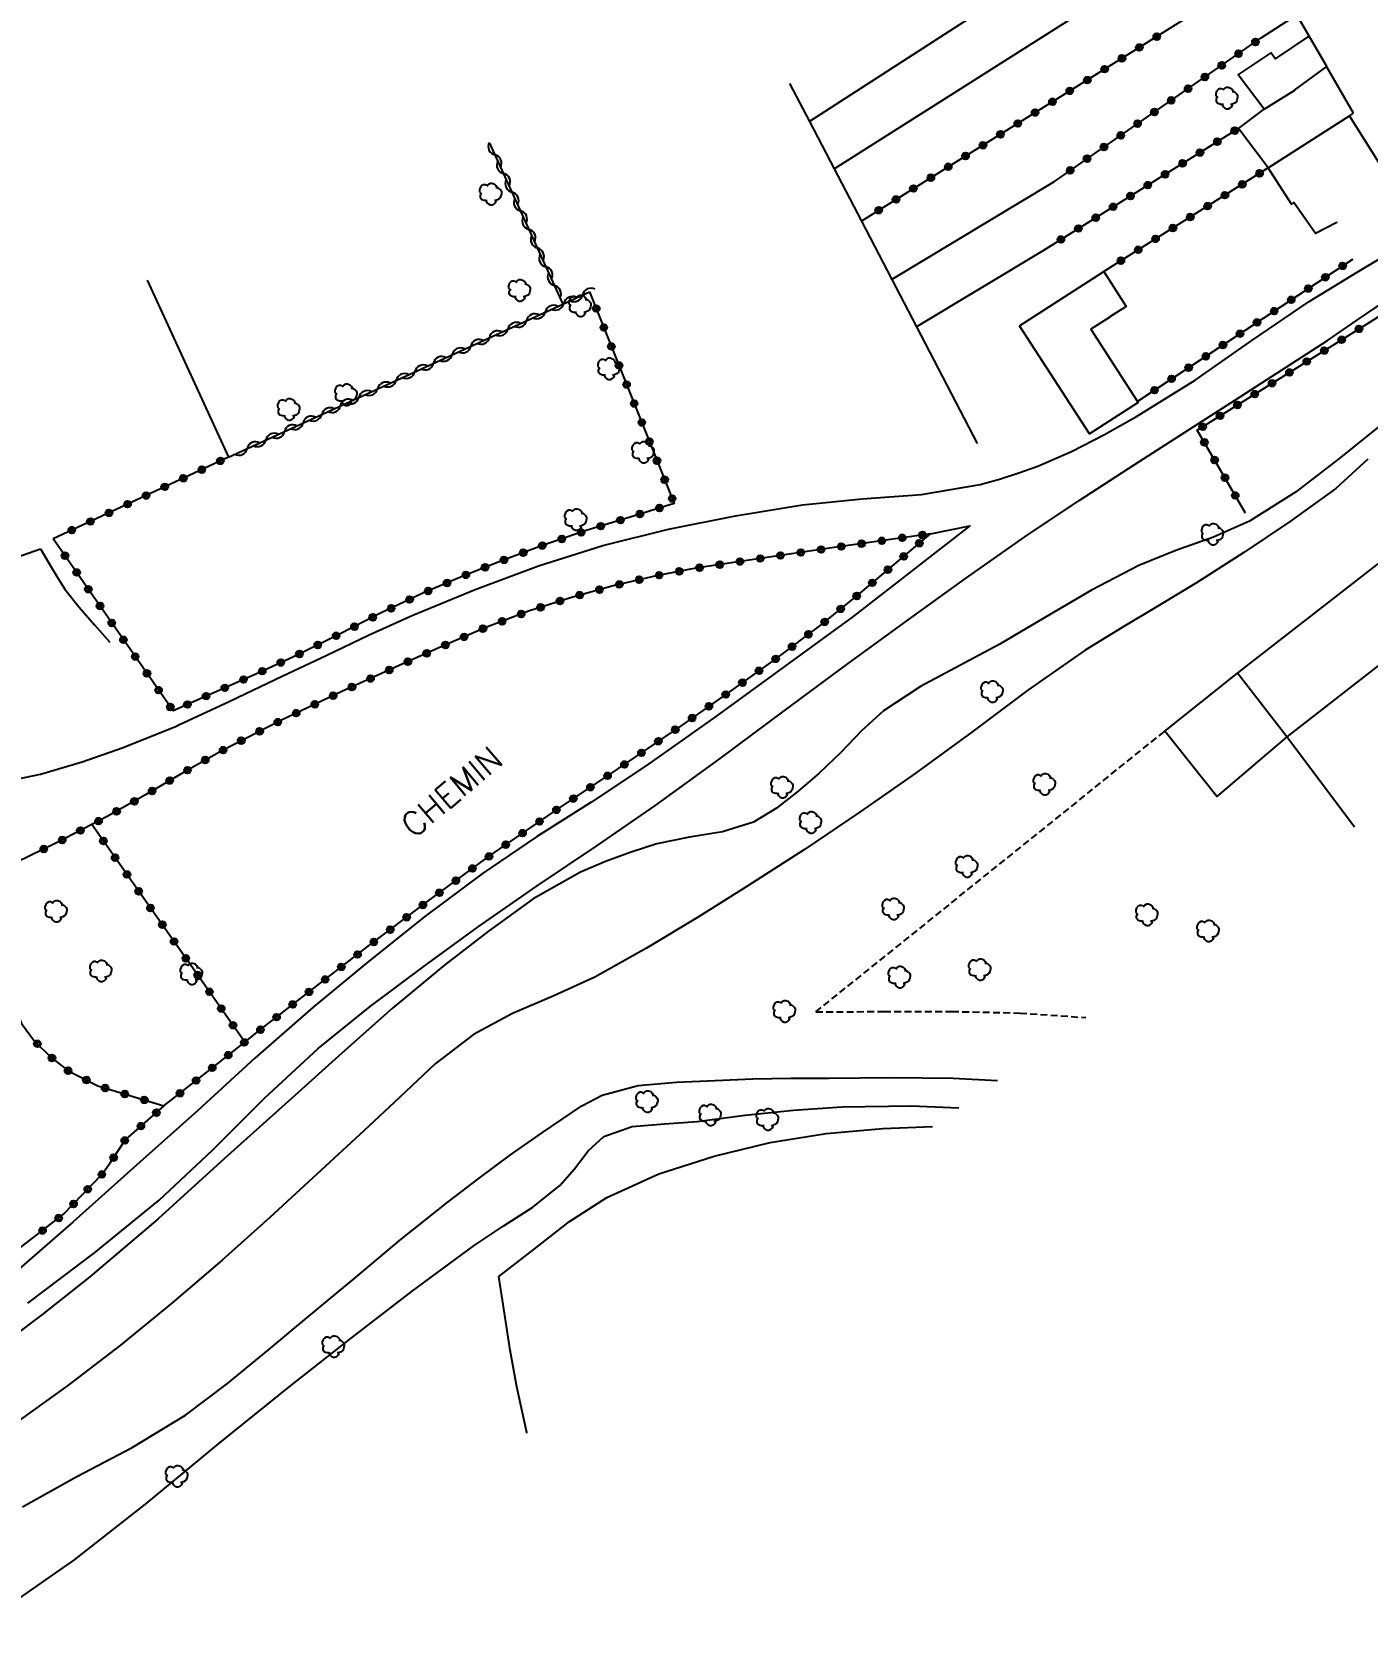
# Model space of a CAD drawing. Header units: millimetres. Extents: x 139000 to 140000, y 123999 to 125000.
# Drawn here: x 139197.5 to 139295.2, y 124747.8 to 124864.2 of the extents above; entities that cross this region are included whole.
import ezdxf

# ---------------------------------------------------------------- set-up
doc = ezdxf.new("R2010")
doc.units = ezdxf.units.MM
doc.linetypes.add('DASHED', pattern=[0.75, 0.5, -0.25])
doc.layers.get('0').update_dxf_attribs({"linetype": 'CONTINUOUS'})
for name, color, linetype in [('W0017', 7, 'CONTINUOUS'), ('W0071', 7, 'CONTINUOUS'), ('W0101', 7, 'CONTINUOUS'), ('W0104', 1, 'CONTINUOUS'), ('W0112', 1, 'DASHED'), ('W0211', 2, 'CONTINUOUS'), ('W0214', 2, 'CONTINUOUS'), ('W0300', 7, 'CONTINUOUS'), ('W0310', 3, 'CONTINUOUS'), ('W0323', 7, 'CONTINUOUS'), ('W0330', 7, 'CONTINUOUS'), ('W0989', 7, 'CONTINUOUS')]:
    doc.layers.add(name, color=color, linetype=linetype)
doc.styles.get("Standard").update_dxf_attribs({"font": 'romans.shx', "width": 0.85})

# ---------------------------------------------------------------- blocks, each defined once
blk = doc.blocks.new('T300')
for p, q in [((-0.8, 0.51), (-0.86, 0.34)), ((-0.86, 0.34), (-0.86, 0.17)), ((-0.86, 0.17), (-0.74, 0.06)), ((-0.69, 0.63), (-0.8, 0.51)), ((-0.8, -0.06), (-0.74, 0.06)), ((-0.74, 0.06), (-0.69, 0.11)), ((-0.57, 0.69), (-0.69, 0.63)), ((-0.46, 0.69), (-0.57, 0.69)), ((-0.29, 0.63), (-0.46, 0.69)), ((-0.29, 0.63), (-0.17, 0.74)), ((-0.23, 0.57), (-0.29, 0.63)), ((-0.17, 0.74), (-0.06, 0.8)), ((-0.06, 0.8), (0.06, 0.8)), ((0.06, 0.8), (0.23, 0.74)), ((0.23, 0.74), (0.34, 0.63)), ((0.34, 0.63), (0.4, 0.51)), ((0.46, 0.46), (0.34, 0.46)), ((0.4, 0.51), (0.4, 0.46)), ((0.57, 0.4), (0.46, 0.46)), ((0.57, 0.4), (0.69, 0.29)), ((0.69, 0.29), (0.74, 0.17)), ((0.74, 0.06), (0.69, -0.17)), ((0.74, 0.17), (0.74, 0.06)), ((-0.8, -0.17), (-0.8, -0.06)), ((-0.8, -0.23), (-0.8, -0.17)), ((-0.74, -0.34), (-0.8, -0.23)), ((-0.69, -0.4), (-0.74, -0.34)), ((-0.51, -0.46), (-0.69, -0.4)), ((-0.4, -0.46), (-0.51, -0.46)), ((-0.4, -0.46), (-0.34, -0.46)), ((-0.34, -0.46), (-0.34, -0.4)), ((-0.34, -0.51), (-0.34, -0.46)), ((-0.29, -0.63), (-0.34, -0.51)), ((-0.17, -0.74), (-0.29, -0.63)), ((-0.06, -0.8), (-0.17, -0.74)), ((0.06, -0.8), (-0.06, -0.8)), ((0.17, -0.74), (0.06, -0.8)), ((0.23, -0.69), (0.17, -0.74)), ((0.29, -0.46), (0.23, -0.46)), ((0.29, -0.63), (0.23, -0.69)), ((0.46, -0.4), (0.29, -0.46)), ((0.34, -0.51), (0.29, -0.63)), ((0.34, -0.51), (0.34, -0.46)), ((0.57, -0.34), (0.46, -0.4)), ((0.63, -0.29), (0.57, -0.34)), ((0.69, -0.17), (0.63, -0.29))]:
    blk.add_line(p, q)
blk = doc.blocks.new('t323o')
at = {"color": 0, "linetype": 'Continuous'}
for radius in [0.25, 0.15]:
    blk.add_circle((0, 0), radius, dxfattribs=at)
blk = doc.blocks.new('t310o')
at = {"color": 0, "linetype": 'Continuous'}
for centre, start, end in [((-0.5, 0.38), 216.8699, 323.1304), ((0.5, -0.37), 36.8699, 143.1303)]:
    blk.add_arc(centre, 0.625, start, end, dxfattribs=at)

msp = doc.modelspace()

# ---------------------------------------------------------------- linework, layer by layer
at = {"layer": 'W0017'}
msp.add_lwpolyline([(139182.68, 124813.34), (139183.37, 124812.51), (139184.06, 124811.68), (139184.82, 124810.94), (139186.21, 124810.02), (139187.77, 124809.34), (139189.38, 124808.89), (139191.23, 124808.75), (139193.14, 124808.92), (139195.02, 124809.19), (139198.11, 124809.81), (139201.15, 124810.72), (139204.14, 124811.76), (139208.1, 124813.35), (139208.23, 124813.42)], dxfattribs=at)
at = {"layer": 'W0071'}
for points in [[(139208.23, 124813.42), (139211.97, 124815.17), (139215.83, 124817.01), (139219, 124818.51), (139222.16, 124820.01), (139225.35, 124821.45), (139229.92, 124823.33), (139234.56, 124825.07), (139239.26, 124826.57), (139244.08, 124827.77), (139248.98, 124828.74), (139253.89, 124829.54), (139258.24, 124829.98), (139262.6, 124830.3), (139266.88, 124831.03), (139268.3, 124831.43), (139269.72, 124831.88), (139271.11, 124832.38), (139273.58, 124833.45), (139275.98, 124834.69), (139278.34, 124836), (139282.63, 124838.67), (139286.78, 124841.58), (139290.97, 124844.43), (139294.48, 124846.57), (139298.01, 124848.68)], [(139197.18, 124771.07), (139202.05, 124774.76), (139206.78, 124778.62), (139210.7, 124782.29), (139214.49, 124786.09), (139218.42, 124789.73), (139222.24, 124792.8), (139226.18, 124795.75), (139230.15, 124798.63), (139234.46, 124801.63), (139238.82, 124804.56), (139243.14, 124807.54), (139247.85, 124810.97), (139252.53, 124814.46), (139257.22, 124817.93), (139261.51, 124821.05), (139265.81, 124824.15), (139270.16, 124827.19), (139274.14, 124829.86), (139278.17, 124832.47), (139282.2, 124835.07), (139285.57, 124837.24), (139288.95, 124839.4), (139292.32, 124841.57), (139294.45, 124843.03), (139296.57, 124844.49)], [(139263.26, 124827.43), (139266.12, 124828), (139257.59, 124821.37), (139252.57, 124817.7), (139247.54, 124814.03), (139242.46, 124810.44), (139238.46, 124807.8), (139234.42, 124805.22), (139230.46, 124802.53), (139226.24, 124799.38), (139222.12, 124796.1), (139218.06, 124792.74), (139213.8, 124789.01), (139209.61, 124785.19), (139205.38, 124781.41), (139200.49, 124777.04), (139195.55, 124772.73)]]:
    msp.add_lwpolyline(points, dxfattribs=at)
at = {"layer": 'W0101'}
for points in [[(139292.26, 124861.64), (139290.97, 124863.87), (139290.07, 124865.42)], [(139294.23, 124858.22), (139292.32, 124861.52), (139292.26, 124861.64)], [(139297.15, 124852.91), (139297.15, 124852.91), (139293.92, 124858.02), (139294.23, 124858.22)]]:
    msp.add_lwpolyline(points, dxfattribs=at)
at = {"layer": 'W0104'}
for points in [[(139287.98, 124854.22), (139285.8, 124857.11), (139287.67, 124858.53), (139285.78, 124861.03), (139288.18, 124862.64), (139288.51, 124862.21), (139290.97, 124863.87)], [(139287.67, 124858.53), (139289.92, 124859.92), (139289.9, 124859.91), (139292.26, 124861.64)], [(139292.99, 124850.21), (139292.99, 124850.21), (139291.44, 124849.41), (139289.86, 124851.69), (139289.68, 124851.57), (139287.98, 124854.22), (139293.92, 124858.02)], [(139305.41, 124825.34), (139301.63, 124822.12), (139299.05, 124820.11), (139296.93, 124818.45), (139289.35, 124812.56), (139285.73, 124817.22), (139295.48, 124824.81), (139301.85, 124829.76)], [(139289.35, 124812.56), (139284.22, 124808.17), (139280.4, 124812.96), (139285.73, 124817.22)], [(139294.29, 124805.94), (139289.35, 124812.56)]]:
    msp.add_lwpolyline(points, dxfattribs=at)
msp.add_lwpolyline([(139269.78, 124842.64), (139275.93, 124846.62), (139277.57, 124844.07), (139276.38, 124843.3), (139276.37, 124843.29), (139274.98, 124842.4), (139278.4, 124837.11), (139278.45, 124837.03), (139274.9, 124834.73)], close=True, dxfattribs=at)
at = {"layer": 'W0112'}
for points in [[(139254.87, 124792.41), (139280.4, 124812.96)], [(139254.87, 124792.41), (139259.85, 124792.43), (139264.83, 124792.44), (139269.81, 124792.32), (139274.63, 124791.99)]]:
    msp.add_lwpolyline(points, dxfattribs=at)
at = {"layer": 'W0211'}
for points in [[(139296.27, 124835.42), (139293.15, 124832.9), (139289.97, 124830.46), (139286.6, 124828.35), (139283.96, 124827.18), (139281.21, 124826.19), (139278.51, 124825.1), (139275.04, 124823.29), (139271.66, 124821.31), (139268.28, 124819.31), (139265.39, 124817.78), (139262.51, 124816.24), (139259.82, 124814.45), (139258.21, 124812.99), (139256.69, 124811.41), (139255.11, 124809.9), (139253.57, 124808.58), (139251.98, 124807.32), (139250.29, 124806.29), (139248.02, 124805.59), (139245.6, 124805.21), (139243.22, 124804.72), (139241.33, 124804.11), (139239.46, 124803.43), (139237.64, 124802.65), (139234.17, 124800.68), (139230.9, 124798.31), (139227.71, 124795.84), (139223.88, 124792.69), (139220.17, 124789.38), (139216.47, 124786.07), (139211.58, 124781.66), (139206.71, 124777.24), (139201.7, 124772.99), (139198.19, 124770.22), (139194.61, 124767.53)], [(139194.13, 124747.78), (139200.59, 124752.27), (139205.91, 124756.46), (139211.14, 124760.77), (139216.4, 124765.03), (139220.84, 124768.5), (139225.31, 124771.94), (139229.84, 124775.29), (139231.98, 124776.71), (139234.13, 124778.11), (139236.12, 124779.69), (139237.18, 124780.92), (139238.19, 124782.22), (139239.33, 124783.27), (139241.41, 124784), (139243.78, 124784.2), (139246.16, 124784.37), (139249.69, 124784.83), (139253.23, 124785.21), (139256.78, 124785.46), (139261.86, 124785.52), (139265.32, 124785.38)]]:
    msp.add_lwpolyline(points, dxfattribs=at)
at = {"layer": 'W0214'}
for points in [[(139295.28, 124832.88), (139292.92, 124830.74), (139289.6, 124828.34), (139286.18, 124826.05), (139282.72, 124823.84), (139280.01, 124822.19), (139277.28, 124820.57), (139274.58, 124818.91), (139270.38, 124815.97), (139266.28, 124812.89), (139262.14, 124809.86), (139258.1, 124807.06), (139254.02, 124804.31), (139249.89, 124801.64), (139246.2, 124799.32), (139242.47, 124797.07), (139238.67, 124794.96), (139235.69, 124793.58), (139232.66, 124792.29), (139229.79, 124790.74), (139226.99, 124788.59), (139224.37, 124786.14), (139221.77, 124783.69), (139218.32, 124780.53), (139214.89, 124777.35), (139211.4, 124774.23), (139207.71, 124771.08), (139203.95, 124768), (139200.1, 124765.04), (139196.63, 124762.55)], [(139196.77, 124756.15), (139200.76, 124758.38), (139204.81, 124760.51), (139208.71, 124762.86), (139211.8, 124765.18), (139214.78, 124767.65), (139217.75, 124770.13), (139221.14, 124772.93), (139224.51, 124775.75), (139227.94, 124778.5), (139230.21, 124780.23), (139232.51, 124781.94), (139234.86, 124783.57), (139236.28, 124784.56), (139237.72, 124785.52), (139239.22, 124786.31), (139241.86, 124787.01), (139244.67, 124787.25), (139247.48, 124787.38), (139250.25, 124787.51), (139253.04, 124787.54), (139255.82, 124787.54), (139260.36, 124787.59), (139264.91, 124787.56), (139268.15, 124787.39)]]:
    msp.add_lwpolyline(points, dxfattribs=at)
at = {"layer": 'W0300'}
for points in [[(139252.93, 124860.41), (139254.39, 124857.62), (139256.19, 124854.15), (139258.19, 124850.32), (139260.42, 124846.05), (139262.22, 124842.59), (139266.68, 124834.03)], [(139177.98, 124817.81), (139179.11, 124818.4), (139182.83, 124820.35), (139186.63, 124822.14), (139190.41, 124823.63), (139194.26, 124824.97), (139198.11, 124826.31)], [(139198.11, 124826.31), (139198.69, 124825.32), (139199.27, 124824.33), (139199.89, 124823.37), (139200.93, 124822.04), (139202.05, 124820.76), (139203.17, 124819.48)]]:
    msp.add_lwpolyline(points, dxfattribs=at)
at = {"layer": 'W0310'}
for points in [[(139230.98, 124856.03), (139236.33, 124844.25)], [(139211.87, 124833.04), (139236.33, 124844.25), (139238.29, 124845.15)]]:
    msp.add_lwpolyline(points, dxfattribs=at)
at = {"layer": 'W0323'}
for points in [[(139281.97, 124865.18), (139258.19, 124850.32)], [(139287.46, 124863.74), (139290.07, 124865.42)], [(139272.25, 124853.18), (139287.46, 124863.74)], [(139285.8, 124857.11), (139271.53, 124848.18)], [(139287.98, 124854.22), (139275.93, 124846.62)], [(139294.15, 124847.52), (139294.15, 124847.52), (139278.4, 124837.11)], [(139238.29, 124845.15), (139244.48, 124829.65), (139241.27, 124828.65), (139238.05, 124827.65), (139234.86, 124826.57), (139231.91, 124825.47), (139228.98, 124824.3), (139226.09, 124823.07), (139223, 124821.6), (139219.95, 124820.05), (139216.88, 124818.53), (139213.86, 124817.15), (139210.83, 124815.8), (139207.8, 124814.45), (139199.03, 124827.05)], [(139286.32, 124828.93), (139282.78, 124835.01), (139298.02, 124844.56), (139316.58, 124841.44)], [(139211.87, 124833.04), (139199.03, 124827.05)], [(139263.26, 124827.43), (139259.48, 124826.88), (139255.7, 124826.34), (139251.93, 124825.78), (139249, 124825.35), (139246.08, 124824.9), (139243.17, 124824.35), (139240.02, 124823.61), (139236.9, 124822.74), (139233.82, 124821.75), (139230.71, 124820.57), (139227.66, 124819.25), (139224.62, 124817.89), (139220.16, 124815.87), (139215.73, 124813.77), (139211.38, 124811.53), (139208.57, 124809.95), (139205.79, 124808.3), (139202.99, 124806.71), (139201.86, 124806.12), (139199.22, 124804.76), (139195.41, 124802.91), (139194.4, 124802.41), (139191.6, 124801.05)], [(139207.14, 124785.52), (139210.61, 124788.26), (139213.06, 124790.2), (139214.08, 124791.01), (139217.57, 124793.73), (139221.99, 124797.14), (139226.45, 124800.51), (139230.95, 124803.81), (139235.63, 124807.04), (139240.35, 124810.19), (139245.04, 124813.39), (139248.48, 124815.8), (139251.9, 124818.24), (139255.25, 124820.76), (139257.95, 124822.94), (139260.6, 124825.18), (139263.26, 124827.43)], [(139213.06, 124790.2), (139201.86, 124806.12)], [(139194.4, 124802.41), (139194.64, 124800.59), (139194.87, 124798.77), (139195.18, 124796.97), (139195.54, 124795.1), (139195.98, 124793.25), (139196.71, 124791.56), (139197.67, 124790.27), (139198.85, 124789.1), (139200.12, 124788.1), (139202.3, 124786.99), (139204.72, 124786.26), (139207.14, 124785.52)], [(139207.14, 124785.52), (139204.32, 124783.06)], [(139196.54, 124775.07), (139199.79, 124777.58), (139202.6, 124780.5), (139203.19, 124781.34), (139203.75, 124782.2), (139204.32, 124783.06)]]:
    msp.add_lwpolyline(points, dxfattribs=at)
at = {"layer": 'W0330'}
for points in [[(139268.77, 124866.92), (139254.39, 124857.62)], [(139256.19, 124854.15), (139276.97, 124867.34)], [(139272.25, 124853.18), (139260.42, 124846.05)], [(139271.53, 124848.18), (139262.22, 124842.59)], [(139205.91, 124846), (139211.87, 124833.04)], [(139231.65, 124773.02), (139234.24, 124775.04), (139236.83, 124777.05), (139239.55, 124778.81), (139243.37, 124780.54), (139247.41, 124781.84), (139251.52, 124782.83), (139255.61, 124783.5), (139259.77, 124783.87), (139263.4, 124784.02)], [(139233.7, 124761.54), (139233.69, 124761.59), (139232.98, 124764.95), (139232.48, 124767.63), (139232.07, 124770.33), (139231.65, 124773.02)]]:
    msp.add_lwpolyline(points, dxfattribs=at)

# ---------------------------------------------------------------- block references
at = {"layer": 'W0300'}
for p in [(139284.99, 124859.33), (139231.1, 124852.29), (139233.21, 124845.24), (139237.64, 124844.1), (139239.75, 124839.5), (139220.51, 124837.6), (139216.32, 124836.52), (139242.26, 124833.39), (139237.33, 124828.45), (139283.94, 124827.38), (139267.8, 124815.86), (139252.43, 124808.85), (139271.63, 124809.07), (139254.52, 124806.28), (139265.95, 124803.06), (139199.28, 124799.77), (139260.57, 124799.94), (139279.14, 124799.51), (139283.62, 124798.33), (139202.56, 124795.4), (139209.19, 124795.18), (139261.02, 124794.95), (139266.9, 124795.5), (139252.6, 124792.44), (139242.54, 124785.83), (139247.17, 124784.85), (139251.36, 124784.53), (139219.59, 124767.89), (139208.12, 124758.39)]:
    msp.add_blockref('T300', p, dxfattribs=at)
at = {"layer": 'W0310'}
for p, rotation in [((139231.36, 124855.17), 294.436383792637), ((139231.99, 124853.81), 294.436383792637), ((139232.61, 124852.44), 294.436383792637), ((139233.23, 124851.08), 294.436383792637), ((139233.85, 124849.71), 294.436383792637), ((139234.47, 124848.35), 294.436383792637), ((139235.09, 124846.98), 294.436383792637), ((139235.71, 124845.61), 294.436383792637), ((139237.78, 124844.91), 24.62859487934737), ((139235.05, 124843.66), 24.62106445650425), ((139236.41, 124844.29), 24.62859487934737), ((139232.32, 124842.41), 24.62106445650425), ((139233.69, 124843.04), 24.62106445650425), ((139229.6, 124841.16), 24.62106445650425), ((139230.96, 124841.79), 24.62106445650425), ((139228.23, 124840.54), 24.62106445650425), ((139225.5, 124839.29), 24.62106445650425), ((139226.87, 124839.91), 24.62106445650425), ((139222.78, 124838.04), 24.62106445650425), ((139224.14, 124838.66), 24.62106445650425), ((139220.05, 124836.79), 24.62106445650425), ((139221.41, 124837.41), 24.62106445650425), ((139217.32, 124835.54), 24.62106445650425), ((139218.69, 124836.16), 24.62106445650425), ((139214.6, 124834.29), 24.62106445650425), ((139215.96, 124834.91), 24.62106445650425), ((139213.23, 124833.66), 24.62106445650425)]:
    msp.add_blockref('t310o', p, dxfattribs=dict(at, rotation=rotation))
at = {"layer": 'W0323'}
for p, rotation in [((139279.82, 124863.83), 211.9904401555403), ((139278.54, 124863.04), 211.9904401555403), ((139285.8, 124862.59), 34.75523803259397), ((139287.04, 124863.44), 34.75523803259397), ((139276, 124861.45), 211.9904401555403), ((139277.27, 124862.24), 211.9904401555403), ((139284.57, 124861.73), 34.75523803259397), ((139274.73, 124860.65), 211.9904401555403), ((139283.34, 124860.88), 34.75523803259397), ((139272.18, 124859.06), 211.9904401555403), ((139273.45, 124859.86), 211.9904401555403), ((139280.87, 124859.17), 34.75523803259397), ((139282.11, 124860.02), 34.75523803259397), ((139270.91, 124858.27), 211.9904401555403), ((139279.64, 124858.31), 34.75523803259397), ((139268.37, 124856.68), 211.9904401555403), ((139269.64, 124857.47), 211.9904401555403), ((139277.18, 124856.6), 34.75523803259397), ((139278.41, 124857.46), 34.75523803259397), ((139285.52, 124856.94), 212.0335334143382), ((139267.09, 124855.88), 211.9904401555403), ((139275.95, 124855.75), 34.75523803259397), ((139284.25, 124856.14), 212.0335334143382), ((139264.55, 124854.3), 211.9904401555403), ((139265.82, 124855.09), 211.9904401555403), ((139274.71, 124854.89), 34.75523803259397), ((139281.71, 124854.55), 212.0335334143382), ((139282.98, 124855.34), 212.0335334143382), ((139263.28, 124853.5), 211.9904401555403), ((139273.48, 124854.04), 34.75523803259397), ((139280.43, 124853.75), 212.0335334143382), ((139287.34, 124853.82), 212.2409513598217), ((139260.73, 124851.91), 211.9904401555403), ((139262, 124852.71), 211.9904401555403), ((139277.89, 124852.16), 212.0335334143382), ((139279.16, 124852.96), 212.0335334143382), ((139284.81, 124852.22), 212.2409513598217), ((139286.08, 124853.02), 212.2409513598217), ((139259.46, 124851.12), 211.9904401555403), ((139276.62, 124851.37), 212.0335334143382), ((139283.54, 124851.42), 212.2409513598217), ((139274.08, 124849.78), 212.0335334143382), ((139275.35, 124850.57), 212.0335334143382), ((139281, 124849.82), 212.2409513598217), ((139282.27, 124850.62), 212.2409513598217), ((139272.8, 124848.98), 212.0335334143382), ((139279.73, 124849.02), 212.2409513598217), ((139277.19, 124847.42), 212.2409513598217), ((139278.46, 124848.22), 212.2409513598217), ((139292.16, 124846.21), 213.4635984314529), ((139293.42, 124847.04), 213.4635984314529), ((139290.91, 124845.38), 213.4635984314529), ((139238.78, 124843.92), 291.7784664482424), ((139289.66, 124844.56), 213.4635984314529), ((139287.16, 124842.9), 213.4635984314529), ((139288.41, 124843.73), 213.4635984314529), ((139239.34, 124842.53), 291.7784664482424), ((139285.91, 124842.07), 213.4635984314529), ((139293.35, 124841.63), 32.07526019201099), ((139294.62, 124842.43), 32.07526019201099), ((139239.89, 124841.14), 291.7784664482424), ((139283.41, 124840.42), 213.4635984314529), ((139284.66, 124841.25), 213.4635984314529), ((139292.08, 124840.84), 32.07526019201099), ((139240.45, 124839.75), 291.7784664482424), ((139282.15, 124839.59), 213.4635984314529), ((139289.53, 124839.24), 32.07526019201099), ((139290.8, 124840.04), 32.07526019201099), ((139241, 124838.35), 291.7784664482424), ((139279.65, 124837.94), 213.4635984314529), ((139280.9, 124838.77), 213.4635984314529), ((139288.26, 124838.45), 32.07526019201099), ((139241.56, 124836.96), 291.7784664482424), ((139285.72, 124836.85), 32.07526019201099), ((139286.99, 124837.65), 32.07526019201099), ((139284.45, 124836.06), 32.07526019201099), ((139242.12, 124835.57), 291.7784664482424), ((139283.18, 124835.26), 32.07526019201099), ((139242.67, 124834.17), 291.7784664482424), ((139283.3, 124834.12), 120.2018708885165), ((139209.91, 124832.12), 205.0107836488413), ((139211.27, 124832.76), 205.0107836488413), ((139243.23, 124832.78), 291.7784664482424), ((139284.05, 124832.82), 120.2018708885165), ((139208.55, 124831.49), 205.0107836488413), ((139243.79, 124831.39), 291.7784664482424), ((139284.81, 124831.53), 120.2018708885165), ((139205.83, 124830.22), 205.0107836488413), ((139207.19, 124830.86), 205.0107836488413), ((139244.34, 124830), 291.7784664482424), ((139285.56, 124830.23), 120.2018708885165), ((139203.11, 124828.95), 205.0107836488413), ((139204.47, 124829.59), 205.0107836488413), ((139241.98, 124828.87), 197.2728346956168), ((139243.41, 124829.31), 197.2728346956168), ((139200.39, 124827.69), 205.0107836488413), ((139201.75, 124828.32), 205.0107836488413), ((139237.68, 124827.52), 198.6610302067606), ((139239.11, 124827.98), 197.2565881067881), ((139240.55, 124828.42), 197.2565881067881), ((139234.84, 124826.56), 200.4197942264188), ((139236.26, 124827.04), 198.6610302067606), ((139256.72, 124826.49), 188.1683363528072), ((139258.21, 124826.7), 188.1683363528072), ((139259.69, 124826.91), 188.168336352745), ((139261.18, 124827.13), 188.168336352745), ((139262.43, 124826.73), 40.17727354078135), ((139262.66, 124827.34), 188.168336352745), ((139199.89, 124825.82), 124.8287517005899), ((139232.03, 124825.51), 200.4197942264188), ((139233.44, 124826.04), 200.4197942264188), ((139249.3, 124825.39), 188.3901005243301), ((139250.79, 124825.61), 188.3901005243301), ((139252.27, 124825.83), 188.5188808305884), ((139253.75, 124826.05), 188.5188808305884), ((139255.24, 124826.27), 188.5188808305884), ((139261.29, 124825.76), 40.17727354078135), ((139200.75, 124824.59), 124.8287517005899), ((139229.24, 124824.41), 201.730523970042), ((139230.64, 124824.96), 201.730523970042), ((139241.93, 124824.06), 193.2851056957916), ((139243.39, 124824.39), 190.6672975307256), ((139244.86, 124824.67), 190.6672975307256), ((139246.34, 124824.94), 188.6637710383696), ((139247.82, 124825.16), 188.6637710383696), ((139260.14, 124824.79), 40.18987401442481), ((139201.6, 124823.36), 124.8287517005899), ((139226.48, 124823.23), 203.1460387418582), ((139227.86, 124823.82), 203.1460387418582), ((139237.57, 124822.93), 195.4597677648647), ((139239.02, 124823.33), 195.4597677648647), ((139240.47, 124823.71), 193.2851056957916), ((139257.85, 124822.86), 38.97938915377956), ((139258.99, 124823.83), 40.18987401442481), ((139202.46, 124822.13), 124.8287517005899), ((139223.77, 124821.96), 205.3956059569002), ((139225.12, 124822.61), 205.3956059569002), ((139234.71, 124822.04), 197.8526036431576), ((139236.13, 124822.5), 197.8526036431576), ((139256.68, 124821.92), 38.97938915377956), ((139203.32, 124820.89), 124.8287517005899), ((139221.08, 124820.62), 206.9468676543402), ((139222.42, 124821.3), 206.9468676543402), ((139230.49, 124820.47), 203.3591584903852), ((139231.89, 124821.01), 200.9135963012003), ((139233.29, 124821.55), 200.9135963012003), ((139255.51, 124820.97), 38.97938915377956), ((139204.17, 124819.66), 124.8287517005899), ((139219.74, 124819.95), 206.2654681319564), ((139229.11, 124819.87), 203.3591584903852), ((139254.32, 124820.06), 36.93547844093281), ((139205.03, 124818.43), 124.8287517005899), ((139217.05, 124818.62), 206.2654681319564), ((139218.4, 124819.28), 206.2654681319564), ((139226.37, 124818.67), 204.1146477385185), ((139227.74, 124819.28), 203.3591584903852), ((139251.92, 124818.26), 36.93547844093281), ((139253.12, 124819.16), 36.93547844093281), ((139205.89, 124817.2), 124.8287517005899), ((139214.33, 124817.36), 204.6497248517596), ((139215.69, 124817.99), 204.6497248517596), ((139223.63, 124817.44), 204.3103939146254), ((139225, 124818.06), 204.1146477385185), ((139250.7, 124817.39), 35.4964167125316), ((139206.74, 124815.97), 124.8287517005899), ((139211.59, 124816.14), 204.0238466074937), ((139212.96, 124816.75), 204.0238466074937), ((139220.9, 124816.2), 204.3103939146254), ((139222.26, 124816.82), 204.3103939146254), ((139249.48, 124816.52), 35.4964167125316), ((139207.6, 124814.74), 124.8287517005899), ((139208.85, 124814.92), 204.0010507391544), ((139210.22, 124815.53), 204.0010507391544), ((139218.18, 124814.93), 205.425143189768), ((139219.53, 124815.57), 205.425143189768), ((139247.03, 124814.79), 35.03452530812114), ((139248.26, 124815.65), 35.03452530812114), ((139215.47, 124813.63), 207.1563557005471), ((139216.82, 124814.29), 205.425143189768), ((139245.8, 124813.93), 35.03452530812114), ((139214.14, 124812.95), 207.1563557005471), ((139244.57, 124813.07), 34.30847414740775), ((139211.47, 124811.58), 207.1563557005471), ((139212.8, 124812.27), 207.1563557005471), ((139242.09, 124811.38), 34.30847414740775), ((139243.33, 124812.23), 34.30847414740775), ((139208.86, 124810.11), 209.4980797269609), ((139210.16, 124810.85), 209.4980797269609), ((139240.85, 124810.53), 34.30847414740775), ((139207.56, 124809.35), 210.6320077842508), ((139238.36, 124808.86), 33.70125701493024), ((139239.61, 124809.7), 33.70125701493024), ((139204.97, 124807.83), 209.6325281362411), ((139206.27, 124808.58), 210.6320077842508), ((139237.11, 124808.03), 33.70125701493024), ((139203.67, 124807.09), 209.6325281362411), ((139235.87, 124807.2), 33.70125701493024), ((139201.02, 124805.69), 207.2912602837894), ((139202.35, 124806.38), 207.3098946122912), ((139233.39, 124805.5), 34.62494597201318), ((139234.63, 124806.35), 34.62494597201318), ((139198.34, 124804.33), 205.9606877326462), ((139199.69, 124805), 207.2912602837894), ((139202.7, 124804.92), 125.1253668963827), ((139232.16, 124804.65), 34.62494597201318), ((139203.56, 124803.7), 125.1253668963827), ((139230.93, 124803.79), 36.2257139992384), ((139204.43, 124802.47), 125.1253668963827), ((139228.51, 124802.02), 36.2257139992384), ((139229.72, 124802.91), 36.2257139992384), ((139205.29, 124801.24), 125.1253668963827), ((139227.3, 124801.13), 36.2257139992384), ((139206.15, 124800.01), 125.1253668963827), ((139226.09, 124800.24), 37.14470527646026), ((139207.02, 124798.79), 125.1253668963827), ((139223.7, 124798.43), 37.14470527646026), ((139224.9, 124799.34), 37.14470527646026), ((139207.88, 124797.56), 125.1253668963827), ((139222.5, 124797.53), 37.14470527646026), ((139208.74, 124796.33), 125.1253668963827), ((139221.31, 124796.61), 37.59797736293574), ((139209.6, 124795.11), 125.1253668963827), ((139220.12, 124795.7), 37.59797736293574), ((139210.47, 124793.88), 125.1253668963827), ((139217.75, 124793.87), 37.59797736293574), ((139218.94, 124794.78), 37.59797736293574), ((139211.33, 124792.65), 125.1253668963827), ((139216.56, 124792.95), 37.96811788918021), ((139212.19, 124791.43), 125.1253668963827), ((139215.38, 124792.02), 37.96811788918021), ((139214.2, 124791.1), 37.96811788918021), ((139197.87, 124790.07), 315.2202731629999), ((139198.94, 124789.03), 321.6428753070301), ((139211.84, 124789.24), 38.31291285207598), ((139213.02, 124790.17), 38.31291285207598), ((139200.12, 124788.1), 321.6428753070301), ((139210.67, 124788.31), 38.31291285207598), ((139201.46, 124787.42), 333.120428032452), ((139202.83, 124786.83), 343.0922899497793), ((139209.49, 124787.38), 38.32814319149019), ((139204.27, 124786.39), 343.0922899497793), ((139205.7, 124785.96), 343.1205672987019), ((139208.31, 124786.45), 38.32814319149019), ((139206.58, 124785.03), 221.1139763129789), ((139205.45, 124784.04), 221.1139763129789), ((139204.27, 124782.99), 56.7425784644499), ((139203.45, 124781.73), 56.81969543867003), ((139202.59, 124780.5), 46.21121030476496), ((139201.56, 124779.42), 46.21121030476496), ((139200.52, 124778.34), 46.21121030476496), ((139198.25, 124776.39), 37.65014212852289), ((139199.43, 124777.3), 37.65014212852289)]:
    msp.add_blockref('t323o', p, dxfattribs=dict(at, rotation=rotation))

# ---------------------------------------------------------------- texts
at = {"layer": 'W0989'}
msp.add_text('CHEMIN', height=1.75, rotation=40.0494, dxfattribs=at).set_placement((139225.43, 124805.06))

doc.saveas('drawing.dxf')
